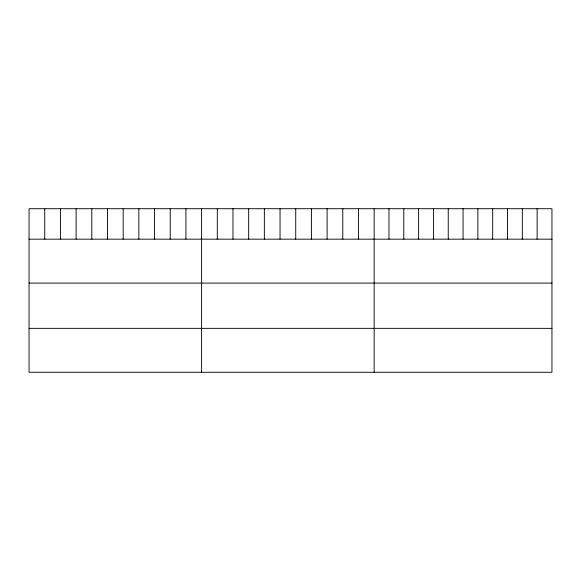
<?xml version="1.0" encoding="UTF-8"?>
<svg xmlns="http://www.w3.org/2000/svg" width="581" height="581" viewBox="0 0 581 581"><rect width="100%" height="100%" fill="white"/><g stroke="black" fill="none" stroke-linecap="round" stroke-linejoin="round"><path stroke-width="0.87" d="M551.95 239.169L551.95 372.283L29.05 372.283L29.05 208.717L551.95 208.717L551.95 239.169L29.05 239.169M29.05 283.092L551.95 283.092M29.05 328.352L551.95 328.352M537.135 208.717L537.135 239.169M522.319 208.717L522.319 239.169M507.503 208.717L507.503 239.169M492.688 208.717L492.688 239.169M477.872 208.717L477.872 239.169M463.057 208.717L463.057 239.169M448.242 208.717L448.242 239.169M433.426 208.717L433.426 239.169M418.61 208.717L418.61 239.169M403.795 208.717L403.795 239.169M388.979 208.717L388.979 239.169M374.164 208.717L374.164 372.283M358.477 208.717L358.477 239.169M342.79 208.717L342.79 239.169M327.103 208.717L327.103 239.169M311.416 208.717L311.416 239.169M295.729 208.717L295.729 239.169M280.042 208.717L280.042 239.169M264.355 208.717L264.355 239.169M248.668 208.717L248.668 239.169M232.981 208.717L232.981 239.169M217.294 208.717L217.294 239.169M201.607 208.717L201.607 372.283M185.92 208.717L185.92 239.169M170.233 208.717L170.233 239.169M154.546 208.717L154.546 239.169M138.859 208.717L138.859 239.169M123.172 208.717L123.172 239.169M107.485 208.717L107.485 239.169M91.798 208.717L91.798 239.169M76.111 208.717L76.111 239.169M60.424 208.717L60.424 239.169M44.737 208.717L44.737 239.169"/></g></svg>
